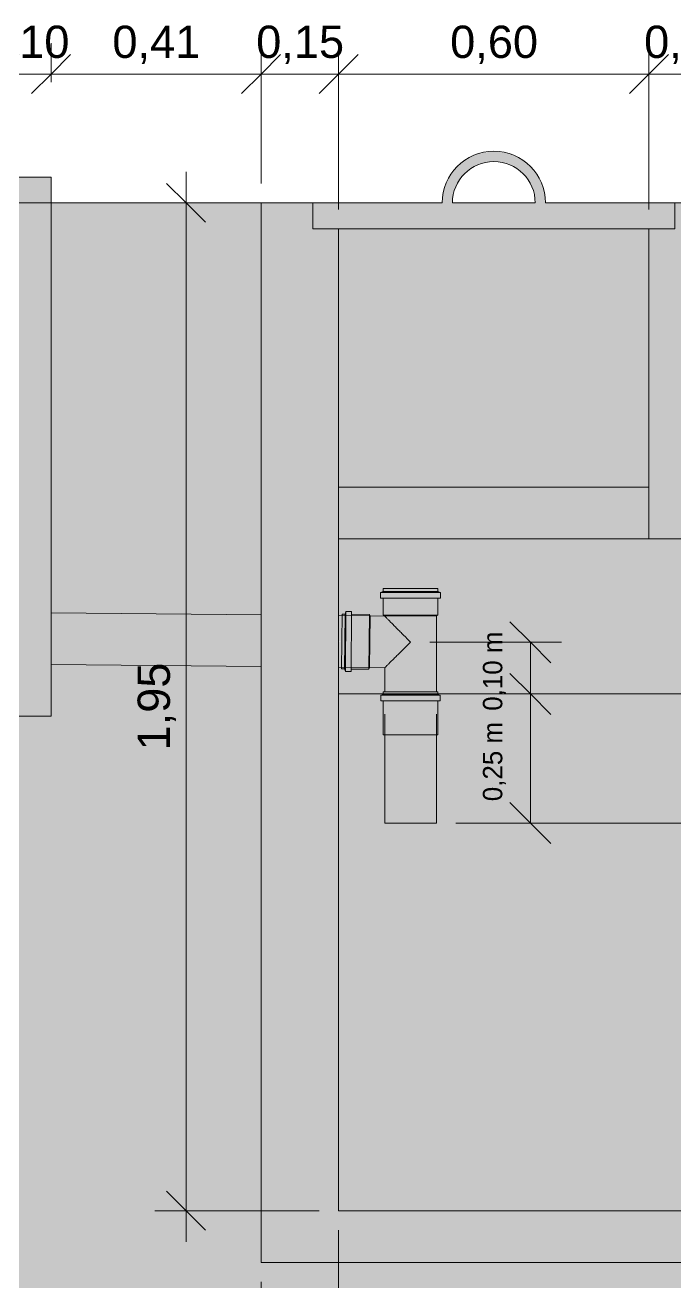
# Model space of a CAD drawing. Header units: metres. Extents: x 42.1 to 94.3, y -3.4 to 61.2.
# Drawn here: x 73.411 to 74.667, y -2.088 to 0.344 of the extents above; entities that cross this region are included whole.
import ezdxf

# ---------------------------------------------------------------- set-up
doc = ezdxf.new("R2010")
doc.units = ezdxf.units.M
for name, color, linetype, lineweight in [('A-ANNO-DIMS', 7, 'Continuous', 5), ('A-ANNO-DIMS-25', 7, 'Continuous', 5), ('A-DETL', 7, 'Continuous', 5), ('A-DETL-GENF', 7, 'Continuous', 5), ('A-WALL', 7, 'Continuous', 9), ('AL_MOBILIARIO', 7, 'Continuous', 5), ('ARQ-COTA-50', 7, 'Continuous', 5), ('ARQ-ELEV6', 7, 'Continuous', 5), ('ARQ-PAR', 7, 'Continuous', 5), ('P-PIPE', 7, 'Continuous', 5)]:
    doc.layers.add(name, color=color, linetype=linetype, lineweight=lineweight)
doc.layers.add('A-FLOR', color=7, linetype='Continuous', lineweight=9, true_color=0x007f00)
doc.layers.add('ARQ_1100_BASE_TÉRREO_GARAGEM_dwg', color=7, linetype='Continuous', lineweight=5, true_color=0x767676)
doc.styles.add('Arial', font='arial.ttf', dxfattribs={"height": 0.0625})
doc.styles.add('Century Gothic', font='GOTHIC.TTF', dxfattribs={"height": 0.0375})
doc.dimstyles.new('Diagonal_-_2_5_mm_Arial_-_Preto', dxfattribs={"dimscale": 0.3048, "dimtxt": 0.063766, "dimasz": 0.246063, "dimexe": 0.19685, "dimexo": 0.123031, "dimgap": 0.04101, "dimtad": 1, "dimrnd": 0.01, "dimzin": 0, "dimdsep": 46, "dimtxsty": 'Arial', "dimblk1": 'OBLIQUE', "dimblk2": 'OBLIQUE', "dimsah": 1, "dimcen": 0.09, "dimdle": 0.19685, "dimazin": 0, "dimtfac": 1, "dimtdec": 4, "dimtix": 1, "dimtmove": 0, "dimatfit": 3, "dimfxl": 1, "dimtvp": 1, "dimtolj": 1, "dimtzin": 0, "dimarcsym": 2})
doc.dimstyles.new('Diagonal_-_2_5_mm_Arial_-_Vermelho_2', dxfattribs={"dimscale": 0.3048, "dimtxt": 0.063766, "dimasz": 0.246063, "dimexe": 0.19685, "dimexo": 0.123031, "dimgap": 0.04101, "dimtad": 1, "dimrnd": 0.01, "dimzin": 0, "dimdsep": 46, "dimtxsty": 'Arial', "dimblk1": 'OBLIQUE', "dimblk2": 'OBLIQUE', "dimsah": 1, "dimcen": 0.09, "dimdle": 0.19685, "dimazin": 0, "dimtfac": 1, "dimtdec": 4, "dimtix": 1, "dimtmove": 0, "dimatfit": 3, "dimfxl": 1, "dimtvp": 1, "dimtolj": 1, "dimtzin": 0, "dimarcsym": 2})
doc.dimstyles.new('Setores_1_mm', dxfattribs={"dimscale": 0.3048, "dimtxt": 0.039156, "dimasz": 0.260417, "dimexe": 0.19685, "dimexo": 0.123031, "dimgap": 0.143537, "dimtad": 1, "dimrnd": 0.01, "dimzin": 0, "dimdsep": 46, "dimtxsty": 'Century Gothic', "dimblk1": 'OBLIQUE', "dimblk2": 'OBLIQUE', "dimsah": 1, "dimcen": 0.09, "dimazin": 0, "dimtfac": 1, "dimtdec": 4, "dimtix": 1, "dimtmove": 0, "dimatfit": 3, "dimfxl": 1, "dimtvp": 1, "dimtolj": 1, "dimtzin": 0, "dimarcsym": 2})

# ---------------------------------------------------------------- blocks, each defined once
blk = doc.blocks.new('ARQ_1100_BASE_TÉRREO_GARAGEM_dwg_bus_p-4197726-CC')
at = {"layer": 'AL_MOBILIARIO'}
for p, q in [((54.9492, 0), (54.7096, 0)), ((55.1158, 0), (54.7096, 0)), ((55.1158, 0), (54.7097, 0)), ((54.7097, 0), (55.1158, 0)), ((54.7097, 0), (55.1158, 0)), ((55.1158, 0), (54.7097, 0)), ((55.1158, 0), (54.7097, 0)), ((55.1158, 0), (54.9492, 0)), ((56.178, 0), (56.0158, 0)), ((56.2222, 0), (56.0158, 0)), ((56.4811, 0), (56.0158, 0)), ((56.2634, 0), (56.0158, 0)), ((56.5158, 0), (56.0158, 0)), ((56.0159, 0), (56.243, 0)), ((56.0159, 0), (56.2168, 0)), ((56.5161, 0), (56.178, 0)), ((56.2168, 0), (56.5161, 0)), ((56.5163, 0), (56.2222, 0)), ((56.243, 0), (56.5163, 0)), ((56.5162, 0), (56.2634, 0)), ((56.5158, 0), (56.4811, 0))]:
    blk.add_line(p, q, dxfattribs=at)
blk = doc.blocks.new('ARQ_1100_BASE_TÉRREO_GARAGEM_dwg__ARCHTICK-V63-CC')
at = {"layer": 'ARQ-COTA-50'}
blk.add_line((55.0908, 0), (55.1158, 0), dxfattribs=at)
blk = doc.blocks.new('ARQ_1100_BASE_TÉRREO_GARAGEM_dwg-4178582-CC')
at = {"lineweight": 5}
for p, q in [((54.7097, 0), (55.1158, 0)), ((55.1158, 0), (54.7097, 0))]:
    blk.add_line(p, q, dxfattribs=at)
at = {"layer": 'ARQ-COTA-50'}
for p, q in [((55.1158, 0), (54.7097, 0)), ((54.7097, 0), (55.1158, 0)), ((54.7097, 0), (55.1158, 0)), ((55.1158, 0), (54.7097, 0)), ((55.1158, 0), (55.0658, 0))]:
    blk.add_line(p, q, dxfattribs=at)
at = {"layer": 'ARQ-ELEV6'}
for p, q in [((54.7093, 0), (55.1154, 0)), ((54.7097, 0), (55.1158, 0)), ((55.1158, 0), (54.7097, 0))]:
    blk.add_line(p, q, dxfattribs=at)
at = {"layer": 'ARQ-PAR'}
for p, q in [((54.7097, 0), (55.1158, 0)), ((54.7097, 0), (55.1158, 0)), ((55.1158, 0), (54.7097, 0)), ((54.7097, 0), (55.1158, 0)), ((54.7097, 0), (55.1158, 0))]:
    blk.add_line(p, q, dxfattribs=at)
for name in ['ARQ_1100_BASE_TÉRREO_GARAGEM_dwg_bus_p-4197726-CC', 'ARQ_1100_BASE_TÉRREO_GARAGEM_dwg__ARCHTICK-V63-CC']:
    blk.add_blockref(name, (0, 0))
blk = doc.blocks.new('Te_Juncao - Serie Normal - Esgoto - MEP - Tigre - Standard-3960970-CC')
at = {"layer": 'P-PIPE', "true_color": 0xf5ebeb}
for points in [[(55.3534, -0.7536), (55.4628, -0.7536), (55.4578, -0.7522), (55.3516, -0.7523), (55.3468, -0.7536), (55.3518, -0.7536)], [(55.4548, -0.7646), (55.4628, -0.7646), (55.4628, -0.7536), (55.3468, -0.7536), (55.3468, -0.7646), (55.4531, -0.7646)], [(55.414, -0.7522), (55.4578, -0.7522), (55.4578, -0.7462), (55.3518, -0.7462), (55.3518, -0.7522), (55.4132, -0.7522)], [(55.4159, -0.7976), (55.4578, -0.7976), (55.4578, -0.7646), (55.3518, -0.7646), (55.3518, -0.7976), (55.405, -0.7976)], [(55.2774, -0.9017), (55.2784, -0.7957), (55.2724, -0.7957), (55.2714, -0.9017)], [(55.2788, -0.9067), (55.2797, -0.7916), (55.2784, -0.7957), (55.2774, -0.9018), (55.2783, -0.905)], [(55.2898, -0.9069), (55.2909, -0.7909), (55.2799, -0.7907), (55.2788, -0.9067), (55.2885, -0.9068)], [(55.3242, -0.9022), (55.3252, -0.7962), (55.2909, -0.7959), (55.2898, -0.9019)], [(55.3242, -0.9022), (55.3256, -0.8986), (55.3266, -0.7991), (55.3252, -0.7962), (55.3242, -0.9012)], [(55.3548, -0.8995), (55.4048, -0.85), (55.3547, -0.7995), (55.3266, -0.7994), (55.3259, -0.8992)], [(55.3798, -0.799), (55.4548, -0.799), (55.4578, -0.7976), (55.3518, -0.7976), (55.3548, -0.799), (55.3788, -0.799)], [(55.4204, -0.9458), (55.4548, -0.9458), (55.4548, -0.85), (55.4048, -0.85), (55.3548, -0.8995), (55.3549, -0.9458), (55.4196, -0.9458)]]:
    blk.add_hatch(color=7, dxfattribs=at).paths.add_polyline_path(points)
h = blk.add_hatch(color=7, dxfattribs=at)
h.paths.add_polyline_path([(55.4548, -0.85), (55.4548, -0.799), (55.3562, -0.7992), (55.3562, -0.8009), (55.4048, -0.85), (55.4535, -0.85)])
h.paths.add_polyline_path([(55.356, -0.8007), (55.356, -0.7992), (55.3557, -0.8004)])
at = {"layer": 'P-PIPE'}
for p, q in [((55.3518, -0.7522), (55.3468, -0.7536)), ((55.3468, -0.7536), (55.3468, -0.7646)), ((55.3468, -0.7536), (55.4628, -0.7536)), ((55.3518, -0.7462), (55.3518, -0.7522)), ((55.4578, -0.7462), (55.3518, -0.7462)), ((55.3518, -0.7522), (55.4578, -0.7522)), ((55.4578, -0.7522), (55.4578, -0.7462)), ((55.4628, -0.7536), (55.4578, -0.7522)), ((55.4628, -0.7646), (55.4628, -0.7536)), ((55.3468, -0.7646), (55.4628, -0.7646)), ((55.3518, -0.7646), (55.3518, -0.7976)), ((55.4578, -0.7976), (55.4578, -0.7646)), ((55.2724, -0.7957), (55.2714, -0.9017)), ((55.2784, -0.7957), (55.2724, -0.7957)), ((55.2784, -0.7957), (55.2774, -0.9017)), ((55.2799, -0.7907), (55.2784, -0.7957)), ((55.2799, -0.7907), (55.2788, -0.9067)), ((55.2909, -0.7909), (55.2799, -0.7907)), ((55.2898, -0.9069), (55.2909, -0.7909)), ((55.3252, -0.7962), (55.2909, -0.7959)), ((55.3252, -0.7962), (55.3242, -0.9022)), ((55.3266, -0.7992), (55.3252, -0.7962)), ((55.3256, -0.8992), (55.3266, -0.7992)), ((55.3266, -0.7992), (55.3256, -0.8992)), ((55.3548, -0.7995), (55.3266, -0.7992)), ((55.4578, -0.7976), (55.3518, -0.7976)), ((55.3518, -0.7976), (55.4578, -0.7976)), ((55.3518, -0.7976), (55.3548, -0.799)), ((55.3548, -0.7986), (55.3548, -0.799)), ((55.3548, -0.799), (55.4548, -0.799)), ((55.3548, -0.799), (55.3548, -0.7995)), ((55.4548, -0.799), (55.4578, -0.7976)), ((55.4548, -0.799), (55.4548, -0.7986)), ((55.4548, -0.85), (55.4548, -0.799)), ((55.4548, -0.9458), (55.4548, -0.85)), ((55.3242, -0.9022), (55.3256, -0.8992)), ((55.3256, -0.8992), (55.3548, -0.8995)), ((55.3548, -0.8995), (55.3548, -0.9458)), ((55.2714, -0.9017), (55.2774, -0.9017)), ((55.2774, -0.9017), (55.2788, -0.9067)), ((55.2788, -0.9067), (55.2898, -0.9069)), ((55.2898, -0.9019), (55.3242, -0.9022))]:
    blk.add_line(p, q, dxfattribs=at)
for points, knots in [([(55.3548, -0.7995), (55.3548, -0.7995), (55.3552, -0.8), (55.3567, -0.8015), (55.3582, -0.803), (55.36, -0.8048), (55.3621, -0.8069), (55.3644, -0.8093), (55.367, -0.8118), (55.3697, -0.8146), (55.3735, -0.8184), (55.3785, -0.8235), (55.3848, -0.8299), (55.3936, -0.8387), (55.4003, -0.8455), (55.4048, -0.85)], [0, 0, 0, 0, 0.1, 0.15, 0.2, 0.25, 0.3, 0.35, 0.4, 0.45, 0.5, 0.6, 0.7, 0.8, 1, 1, 1, 1]), ([(55.3548, -0.8995), (55.3548, -0.8995), (55.3552, -0.8991), (55.3567, -0.8976), (55.3582, -0.8961), (55.36, -0.8944), (55.362, -0.8923), (55.3644, -0.89), (55.3669, -0.8875), (55.3696, -0.8848), (55.3734, -0.8811), (55.3784, -0.8761), (55.3848, -0.8698), (55.3913, -0.8633), (55.398, -0.8567), (55.4025, -0.8522), (55.4048, -0.85)], [-1, -1, -1, -1, -0.9, -0.85, -0.8, -0.75, -0.7, -0.65, -0.6, -0.55, -0.5, -0.4, -0.3, -0.2, -0.1, 0, 0, 0, 0])]:
    blk.add_open_spline(points, degree=3, knots=knots, dxfattribs=at)
blk = doc.blocks.new('Luva Simples para Conexão - Serie Normal - Esgoto - MEP - Tigre - Standard-3574011-CC')
at = {"layer": 'P-PIPE', "true_color": 0xf5ebeb}
blk.add_hatch(color=7, dxfattribs=at).paths.add_polyline_path([(55.4548, -0.95), (55.4578, -0.95), (55.4578, -0.9458), (55.3517, -0.9458), (55.3517, -0.95), (55.4548, -0.95)])
at = {"layer": 'P-PIPE'}
for p, q in [((55.3517, -0.9458), (55.3517, -0.9512)), ((55.4578, -0.9458), (55.3517, -0.9458)), ((55.4578, -0.9512), (55.4578, -0.9458)), ((55.3517, -0.9512), (55.3473, -0.9524)), ((55.3473, -0.9524), (55.3473, -0.9636)), ((55.3473, -0.9524), (55.4622, -0.9524)), ((55.3473, -0.9636), (55.4622, -0.9636)), ((55.4578, -0.9512), (55.3517, -0.9512)), ((55.3517, -0.9636), (55.3517, -1.0294)), ((55.4622, -0.9524), (55.4578, -0.9512)), ((55.4578, -1.0294), (55.4578, -0.9636)), ((55.4622, -0.9636), (55.4622, -0.9524)), ((55.3517, -1.0294), (55.4578, -1.0294))]:
    blk.add_line(p, q, dxfattribs=at)
blk = doc.blocks.new('DIMBLOCK22-CC')
at = {"layer": 'A-ANNO-DIMS-25', "lineweight": 25}
for p, q in [((74.3881, -0.85), (74.3484, -0.8103)), ((74.3881, -0.85), (74.4277, -0.8897)), ((74.3881, -0.95), (74.3484, -0.9103)), ((74.3881, -0.95), (74.4277, -0.9897))]:
    blk.add_line(p, q, dxfattribs=at)
at = {"layer": 'A-ANNO-DIMS-25'}
for p, q in [((74.3881, -0.85), (74.1938, -0.85)), ((74.3881, -0.85), (74.3881, -0.95)), ((74.3881, -0.85), (74.4481, -0.85)), ((74.3881, -0.95), (74.3281, -0.95)), ((74.3881, -0.95), (74.4067, -0.95))]:
    blk.add_line(p, q, dxfattribs=at)
at = {"layer": 'A-ANNO-DIMS-25', "color": 0, "insert": (74.2962, -0.9827), "char_height": 0.0375, "width": 0.198392, "attachment_point": 1, "rotation": 90, "line_spacing_factor": 0.984502, "style": 'Century Gothic'}
blk.add_mtext('0,10 m', dxfattribs=at)
blk = doc.blocks.new('_Oblique')
at = {"color": 0, "linetype": 'ByBlock', "lineweight": -2}
blk.add_line((-0.5, -0.5), (0.5, 0.5), dxfattribs=at)
blk = doc.blocks.new('DIMBLOCK23-CC')
at = {"layer": 'A-ANNO-DIMS-25', "lineweight": 25}
for p, q in [((74.3881, -0.95), (74.3484, -0.9103)), ((74.3881, -0.95), (74.4277, -0.9897)), ((74.3881, -1.2), (74.3484, -1.1603)), ((74.3881, -1.2), (74.4277, -1.2397))]:
    blk.add_line(p, q, dxfattribs=at)
at = {"layer": 'A-ANNO-DIMS-25'}
for p, q in [((74.3881, -0.95), (74.3281, -0.95)), ((74.3881, -0.95), (74.3881, -1.2)), ((74.3881, -0.95), (74.4067, -0.95)), ((74.3881, -1.2), (74.2438, -1.2)), ((74.3881, -1.2), (74.4481, -1.2))]:
    blk.add_line(p, q, dxfattribs=at)
at = {"layer": 'A-ANNO-DIMS-25', "color": 0, "insert": (74.2962, -1.1577), "char_height": 0.0375, "width": 0.198392, "attachment_point": 1, "rotation": 90, "line_spacing_factor": 0.984502, "style": 'Century Gothic'}
blk.add_mtext('0,25 m', dxfattribs=at)
blk = doc.blocks.new('DIMBLOCK34-CC')
at = {"layer": 'A-ANNO-DIMS-25'}
for p, q in [((74.6173, 0.2494), (74.6173, 0.3094)), ((74.7673, 0.2494), (74.7673, 0.3094)), ((74.7673, 0.2494), (74.6173, 0.2494)), ((74.6173, 0.2494), (74.6173, -0.0125)), ((74.7673, 0.2494), (74.7673, 0.0375))]:
    blk.add_line(p, q, dxfattribs=at)
at = {"layer": 'A-ANNO-DIMS-25', "lineweight": 20}
for p, q in [((74.6173, 0.2494), (74.6548, 0.2869)), ((74.7673, 0.2494), (74.8048, 0.2869)), ((74.6173, 0.2494), (74.5798, 0.2119)), ((74.7673, 0.2494), (74.7298, 0.2119))]:
    blk.add_line(p, q, dxfattribs=at)
at = {"layer": 'A-ANNO-DIMS-25', "color": 0, "insert": (74.6079, 0.343), "char_height": 0.0625, "width": 0.202482, "attachment_point": 1, "line_spacing_factor": 0.941778, "style": 'Arial'}
blk.add_mtext('0,15', dxfattribs=at)
blk = doc.blocks.new('DIMBLOCK35-CC')
at = {"layer": 'A-ANNO-DIMS-25'}
for p, q in [((74.0173, 0.2494), (74.0173, 0.3094)), ((74.6173, 0.2494), (74.6173, 0.3094)), ((74.6173, 0.2494), (74.0173, 0.2494)), ((74.0173, 0.2494), (74.0173, -0.0125)), ((74.6173, 0.2494), (74.6173, -0.0125))]:
    blk.add_line(p, q, dxfattribs=at)
at = {"layer": 'A-ANNO-DIMS-25', "lineweight": 20}
for p, q in [((74.0173, 0.2494), (74.0548, 0.2869)), ((74.6173, 0.2494), (74.6548, 0.2869)), ((74.0173, 0.2494), (73.9798, 0.2119)), ((74.6173, 0.2494), (74.5798, 0.2119))]:
    blk.add_line(p, q, dxfattribs=at)
at = {"layer": 'A-ANNO-DIMS-25', "color": 0, "insert": (74.2329, 0.343), "char_height": 0.0625, "width": 0.202482, "attachment_point": 1, "line_spacing_factor": 0.941778, "style": 'Arial'}
blk.add_mtext('0,60', dxfattribs=at)
blk = doc.blocks.new('DIMBLOCK36-CC')
at = {"layer": 'A-ANNO-DIMS-25'}
for p, q in [((73.8673, 0.2494), (73.8673, 0.3094)), ((74.0173, 0.2494), (74.0173, 0.3094)), ((74.0173, 0.2494), (73.8673, 0.2494)), ((73.8673, 0.2494), (73.8673, 0.0375)), ((74.0173, 0.2494), (74.0173, -0.0125))]:
    blk.add_line(p, q, dxfattribs=at)
at = {"layer": 'A-ANNO-DIMS-25', "lineweight": 20}
for p, q in [((73.8673, 0.2494), (73.9048, 0.2869)), ((74.0173, 0.2494), (74.0548, 0.2869)), ((73.8673, 0.2494), (73.8298, 0.2119)), ((74.0173, 0.2494), (73.9798, 0.2119))]:
    blk.add_line(p, q, dxfattribs=at)
at = {"layer": 'A-ANNO-DIMS-25', "color": 0, "insert": (73.8579, 0.343), "char_height": 0.0625, "width": 0.202482, "attachment_point": 1, "line_spacing_factor": 0.941778, "style": 'Arial'}
blk.add_mtext('0,15', dxfattribs=at)
blk = doc.blocks.new('DIMBLOCK37-CC')
at = {"layer": 'A-ANNO-DIMS-25'}
for p, q in [((73.4612, 0.2494), (73.4612, 0.3094)), ((73.8673, 0.2494), (73.8673, 0.3094)), ((73.8673, 0.2494), (73.4612, 0.2494)), ((73.4612, 0.2494), (73.4612, 0.2339)), ((73.8673, 0.2494), (73.8673, 0.0375))]:
    blk.add_line(p, q, dxfattribs=at)
at = {"layer": 'A-ANNO-DIMS-25', "lineweight": 20}
for p, q in [((73.4612, 0.2494), (73.4987, 0.2869)), ((73.8673, 0.2494), (73.9048, 0.2869)), ((73.4612, 0.2494), (73.4237, 0.2119)), ((73.8673, 0.2494), (73.8298, 0.2119))]:
    blk.add_line(p, q, dxfattribs=at)
at = {"layer": 'A-ANNO-DIMS-25', "color": 0, "insert": (73.5799, 0.343), "char_height": 0.0625, "width": 0.202482, "attachment_point": 1, "line_spacing_factor": 0.941778, "style": 'Arial'}
blk.add_mtext('0,41', dxfattribs=at)
blk = doc.blocks.new('DIMBLOCK38-CC')
at = {"layer": 'A-ANNO-DIMS-25'}
for p, q in [((73.3612, 0.2494), (73.3612, 0.3094)), ((73.4612, 0.2494), (73.4612, 0.3094)), ((73.4612, 0.2494), (73.3612, 0.2494)), ((73.3612, 0.2494), (73.3612, 0.2339)), ((73.4612, 0.2494), (73.4612, 0.2339))]:
    blk.add_line(p, q, dxfattribs=at)
at = {"layer": 'A-ANNO-DIMS-25', "lineweight": 20}
for p, q in [((73.3612, 0.2494), (73.3987, 0.2869)), ((73.4612, 0.2494), (73.4987, 0.2869)), ((73.3612, 0.2494), (73.3237, 0.2119)), ((73.4612, 0.2494), (73.4237, 0.2119))]:
    blk.add_line(p, q, dxfattribs=at)
at = {"layer": 'A-ANNO-DIMS-25', "color": 0, "insert": (73.3269, 0.343), "char_height": 0.0625, "width": 0.202482, "attachment_point": 1, "line_spacing_factor": 0.941778, "style": 'Arial'}
blk.add_mtext('0,10', dxfattribs=at)
blk = doc.blocks.new('DIMBLOCK45-CC')
at = {"layer": 'A-ANNO-DIMS-25', "lineweight": 25}
for p, q in [((75.5653, -1.2), (75.5256, -1.1603)), ((75.5653, -1.2), (75.605, -1.2397)), ((75.5653, -1.3), (75.5256, -1.2603)), ((75.5653, -1.3), (75.605, -1.3397))]:
    blk.add_line(p, q, dxfattribs=at)
at = {"layer": 'A-ANNO-DIMS-25'}
for p, q in [((75.5653, -1.2), (74.2438, -1.2)), ((75.5653, -1.2), (75.5653, -1.3)), ((75.5653, -1.2), (75.6253, -1.2)), ((75.5653, -1.3), (75.5053, -1.3)), ((75.5653, -1.3), (75.7838, -1.3))]:
    blk.add_line(p, q, dxfattribs=at)
at = {"layer": 'A-ANNO-DIMS-25', "color": 0, "insert": (75.4735, -1.3327), "char_height": 0.0375, "width": 0.198392, "attachment_point": 1, "rotation": 90, "line_spacing_factor": 0.984502, "style": 'Century Gothic'}
blk.add_mtext('0,10 m', dxfattribs=at)
blk = doc.blocks.new('DIMBLOCK46-CC')
at = {"layer": 'A-ANNO-DIMS-25', "color": 1, "true_color": 0xff0000}
for p, q in [((73.7222, 0.06), (73.7222, -2.01)), ((73.7222, 0), (73.6622, 0)), ((73.7222, 0), (73.8572, 0)), ((73.7222, -1.95), (73.6622, -1.95)), ((73.7222, -1.95), (73.9798, -1.95))]:
    blk.add_line(p, q, dxfattribs=at)
at = {"layer": 'A-ANNO-DIMS-25', "color": 1, "lineweight": 20, "true_color": 0xff0000}
for p, q in [((73.7222, 0), (73.6847, 0.0375)), ((73.7222, 0), (73.7597, -0.0375)), ((73.7222, -1.95), (73.6847, -1.9125)), ((73.7222, -1.95), (73.7597, -1.9875))]:
    blk.add_line(p, q, dxfattribs=at)
at = {"layer": 'A-ANNO-DIMS-25', "color": 0, "insert": (73.6286, -1.0594), "char_height": 0.0625, "width": 0.202482, "attachment_point": 1, "rotation": 90, "line_spacing_factor": 0.941778, "style": 'Arial'}
blk.add_mtext('1,95', dxfattribs=at)
blk = doc.blocks.new('DIMBLOCK51-CC')
at = {"layer": 'A-ANNO-DIMS-25', "color": 1, "true_color": 0xff0000}
for p, q in [((74.0173, -2.2461), (74.0173, -1.9875)), ((76.0173, -2.2461), (76.0173, -1.9875)), ((76.0173, -2.2461), (74.0173, -2.2461)), ((74.0173, -2.2461), (74.0173, -2.3061)), ((76.0173, -2.2461), (76.0173, -2.3061))]:
    blk.add_line(p, q, dxfattribs=at)
at = {"layer": 'A-ANNO-DIMS-25', "color": 1, "lineweight": 20, "true_color": 0xff0000}
for p, q in [((74.0173, -2.2461), (74.0548, -2.2086)), ((76.0173, -2.2461), (76.0548, -2.2086)), ((74.0173, -2.2461), (73.9798, -2.2836)), ((76.0173, -2.2461), (75.9798, -2.2836))]:
    blk.add_line(p, q, dxfattribs=at)
at = {"layer": 'A-ANNO-DIMS-25', "color": 0, "insert": (74.9329, -2.1525), "char_height": 0.0625, "width": 0.202482, "attachment_point": 1, "line_spacing_factor": 0.941778, "style": 'Arial'}
blk.add_mtext('2,00', dxfattribs=at)
blk = doc.blocks.new('DIMBLOCK52-CC')
at = {"layer": 'A-ANNO-DIMS-25', "color": 1, "true_color": 0xff0000}
for p, q in [((74.0173, -2.2461), (74.0173, -1.9875)), ((73.8673, -2.2461), (73.8673, -2.0875)), ((74.0173, -2.2461), (73.8073, -2.2461)), ((73.8673, -2.2461), (73.8673, -2.3061)), ((74.0173, -2.2461), (74.0173, -2.3061))]:
    blk.add_line(p, q, dxfattribs=at)
at = {"layer": 'A-ANNO-DIMS-25', "color": 1, "lineweight": 20, "true_color": 0xff0000}
for p, q in [((73.8673, -2.2461), (73.9048, -2.2086)), ((74.0173, -2.2461), (74.0548, -2.2086)), ((73.8673, -2.2461), (73.8298, -2.2836)), ((74.0173, -2.2461), (73.9798, -2.2836))]:
    blk.add_line(p, q, dxfattribs=at)
at = {"layer": 'A-ANNO-DIMS-25', "color": 0, "insert": (73.8579, -2.1525), "char_height": 0.0625, "width": 0.202482, "attachment_point": 1, "line_spacing_factor": 0.941778, "style": 'Arial'}
blk.add_mtext('0,15', dxfattribs=at)

msp = doc.modelspace()

# ---------------------------------------------------------------- hatches: boundary and pattern name
at = {"layer": 'A-DETL-GENF'}
h = msp.add_hatch(color=256, dxfattribs=at)
h.paths.add_polyline_path([(74.0023, -0.05), (74.6673, -0.05), (74.6673, 0), (74.4173, 0), (74.4139, 0.0259), (74.4039, 0.05), (74.388, 0.0707), (74.3673, 0.0866), (74.3432, 0.0966), (74.3173, 0.1), (74.2914, 0.0966), (74.2673, 0.0866), (74.2466, 0.0707), (74.2307, 0.05), (74.2207, 0.0259), (74.2173, 0), (73.9673, 0), (73.9673, -0.05)])
h.paths.add_polyline_path([(74.24, 0), (74.2373, 0), (74.24, 0.0207), (74.248, 0.04), (74.2607, 0.0566), (74.2773, 0.0693), (74.2966, 0.0773), (74.3173, 0.08), (74.338, 0.0773), (74.3573, 0.0693), (74.3738, 0.0566), (74.3866, 0.04), (74.3946, 0.0207), (74.3973, 0), (74.3357, 0)])
msp.add_hatch(color=256, dxfattribs=at).paths.add_polyline_path([(72.8574, 0), (73.4612, 0), (73.4612, 0.05), (72.6612, 0.05), (72.6612, 0), (72.7612, 0)])
at = {"layer": 'A-DETL-GENF', "true_color": 0x606060}
h = msp.add_hatch(dxfattribs=at)
h.set_pattern_fill('FP_5', color=251, style=0, pattern_type=2)
h.set_pattern_definition([(0, (76.18848, -1), (0.15875, 0.15875), [0.15875, -0.15875]), (0, (76.18848, -0.94047), (0.15875, 0.15875), [0.15875, -0.15875]), (0, (76.18848, -0.88094), (0.15875, 0.15875), [0.15875, -0.15875]), (90, (76.20848, -0.86109), (-0.15875, 0.15875), [0.15875, -0.15875]), (90, (76.26748, -0.86109), (-0.15875, 0.15875), [0.15875, -0.15875]), (90, (76.32748, -0.86109), (-0.15875, 0.15875), [0.15875, -0.15875])])
h.paths.add_polyline_path([(80.5674, -3.43), (80.6923, -3.43), (80.6923, 0), (80.1673, 0), (80.1673, -0.6), (80.3673, -0.6), (80.3673, -3.1), (79.1673, -3.1), (79.1673, -1.0588), (76.1673, -1.0288), (76.1673, -2.05), (73.8673, -2.05), (73.8673, -0.8971), (73.4612, -0.8931), (73.4612, -0.993), (72.6612, -0.993), (72.6612, -0.4206), (72.5766, -0.4189), (72.5764, -0.8772), (71.8766, -0.8772), (71.8766, 0), (71.5523, 0), (71.5523, -3.43), (80.542, -3.43)])
h.paths.add_polyline_path([(79.1673, -0.9087), (79.1673, -0.6), (79.3673, -0.6), (79.3673, 0), (76.1673, 0), (76.1673, -0.8787), (79.066, -0.9077)])
h.paths.add_polyline_path([(73.8673, -0.7971), (73.8673, 0), (73.4612, 0), (73.4612, -0.793), (73.7444, -0.7959)])
h.paths.add_polyline_path([(74.9929, -0.55), (74.9929, -0.0413), (74.9896, -0.0413), (74.9896, -0.0354), (74.9826, -0.0339), (74.9826, -0.0174), (74.9896, -0.0174), (74.9896, 0), (74.7673, 0), (74.7673, -0.55), (74.927, -0.55)])
h.paths.add_polyline_path([(75.1429, -0.55), (75.2673, -0.55), (75.2673, 0), (75.1461, 0), (75.1461, -0.0174), (75.1531, -0.0174), (75.1531, -0.0339), (75.1461, -0.0354), (75.1461, -0.0413), (75.1429, -0.0413), (75.1429, -0.4786)])
h.paths.add_polyline_path([(72.6612, -0.3456), (72.6612, 0), (72.5766, 0), (72.5766, -0.3439), (72.6279, -0.3449)])
at = {"layer": 'A-DETL-GENF', "true_color": 0xc0c0c0}
h = msp.add_hatch(dxfattribs=at)
h.set_pattern_fill('FP_4', color=9, style=0, pattern_type=2)
h.set_pattern_definition([(50, (76.18848, -1), (0.1821895, -0.015938), [0.01905, -0.20955]), (355, (76.18848, -1), (-0.035242, 0.1910586), [0.01524, -0.16764]), (100.451, (76.20348, -1.001), (0.146942, 0.1751196), [0.01619, -0.17809]), (46.184, (76.18848, -0.9492), (0.271077, -0.042045), [0.02857, -0.31432]), (96.636, (76.21048, -0.9527), (0.237407, 0.247433), [0.02429, -0.26714]), (351.184, (76.18848, -0.9492), (0.237406, 0.247428), [0.02286, -0.25146]), (21, (76.21348, -0.9619), (0.1516197, -0.102267), [0.01905, -0.20955]), (326, (76.21348, -0.9619), (0.0618035, 0.1841894), [0.01524, -0.16764]), (71.451, (76.22648, -0.97042), (0.213418, 0.081924), [0.01619, -0.17809]), (37.5, (76.18848, -1), (0.0030864, 0.0845511), [0.00838, -0.15723, 0.00838, -0.1618, -0.16828]), (37.5, (76.18848, -1), (0.0030864, 0.0845511), [-0.33579, 0.00838, -0.15989]), (7.5, (76.18848, -1), (0.0668157, 0.1001782), [0.00838, -0.08865, 0.00838, -0.15342, -0.06414]), (7.5, (76.18848, -1), (0.0668157, 0.1001782), [-0.25883, 0.00838, -0.05575]), (327.5, (76.13148, -1), (0.1355866, -0.0057276), [0.00838, -0.05512, 0.00838, -0.18974, -0.26289]), (327.5, (76.13148, -1), (0.1355866, -0.0057276), [-0.26162, 0.00838, -0.25451]), (317.5, (76.10648, -1), (0.1481253, 0.0254287), [0.00838, -0.07417, 0.00838, -0.12319, -0.18669]), (317.5, (76.10648, -1), (0.1481253, 0.0254287), [-0.21412, 0.00838, -0.17831])])
h.paths.add_polyline_path([(73.9673, -2.05), (76.1673, -2.05), (76.1673, 0), (76.0673, 0), (76.0673, -0.05), (76.0173, -0.05), (76.0173, -1.95), (74.0173, -1.95), (74.0173, -0.05), (73.9673, -0.05), (73.9673, 0), (73.8673, 0), (73.8673, -2.05)])
h.paths.add_polyline_path([(73.0362, -0.993), (73.4612, -0.993), (73.4612, 0), (73.3612, 0), (73.3612, -0.9), (72.7612, -0.9), (72.7612, 0), (72.6612, 0), (72.6612, -0.993), (73.0259, -0.993)])
h.paths.add_polyline_path([(72.5729, -0.8772), (72.5766, -0.8772), (72.5764, 0), (72.378, 0), (72.378, -0.7772), (72.0768, -0.7772), (72.0768, 0), (71.8766, 0), (71.8766, -0.8772), (72.5681, -0.8772)])
h.paths.add_polyline_path([(74.927, -0.65), (75.4173, -0.65), (75.4173, -0.05), (75.3673, -0.05), (75.3673, 0), (75.2673, 0), (75.2673, -0.55), (74.7673, -0.55), (74.7673, 0), (74.6673, 0), (74.6673, -0.05), (74.6173, -0.05), (74.6173, -0.65), (74.7673, -0.65)])
h.paths.add_polyline_path([(72.2661, -0.5772), (72.2879, -0.5772), (72.2879, 0), (72.2184, 0), (72.2184, -0.5772)])
at = {"layer": 'A-DETL-GENF', "true_color": 0xd2ffd2}
msp.add_hatch(color=254, dxfattribs=at).paths.add_polyline_path([(74.0173, -1.95), (76.0173, -1.95), (76.0173, -1.0308), (76.0137, -1.0307), (76.0123, -1.0272), (75.9713, -1.0268), (75.9713, -1.0545), (75.9746, -1.0545), (75.9746, -1.0604), (75.9816, -1.0623), (75.9816, -1.079), (75.9746, -1.079), (75.9746, -1.1825), (75.9713, -1.1825), (75.9713, -1.3), (75.8213, -1.3), (75.8213, -1.1825), (75.8181, -1.1825), (75.8181, -1.079), (75.8111, -1.079), (75.8111, -1.0623), (75.8181, -1.0604), (75.8181, -1.0545), (75.8213, -1.0545), (75.8213, -0.95), (75.1429, -0.95), (75.1429, -1.65), (74.9929, -1.65), (74.9929, -0.95), (74.2093, -0.95), (74.2093, -0.9512), (74.2137, -0.9524), (74.2137, -0.9636), (74.2093, -0.9636), (74.2093, -1.0294), (74.2063, -1.0294), (74.2063, -1.2), (74.1063, -1.2), (74.1063, -1.0294), (74.1032, -1.0294), (74.1032, -0.9636), (74.0988, -0.9636), (74.0988, -0.9524), (74.1032, -0.9512), (74.1032, -0.95), (74.0173, -0.95), (74.0173, -1.519)])
h = msp.add_hatch(color=254, dxfattribs=at)
h.paths.add_polyline_path([(75.8534, -1.1825), (75.9746, -1.1825), (75.9746, -1.079), (75.9816, -1.079), (75.9816, -1.0623), (75.9746, -1.0604), (75.9746, -1.0545), (75.9713, -1.0545), (75.9713, -1.0268), (76.0124, -1.0274), (76.014, -1.0307), (76.0173, -1.0308), (76.0173, -0.95), (75.8213, -0.95), (75.8213, -1.0545), (75.8181, -1.0545), (75.8181, -1.0604), (75.8111, -1.0623), (75.8111, -1.079), (75.8181, -1.079), (75.8181, -1.1825), (75.8433, -1.1825)])
h.paths.add_polyline_path([(75.9338, -1.12), (75.9338, -1.12), (75.9354, -1.12)])
h.paths.add_polyline_path([(75.9516, -1.0545), (75.9516, -1.0545), (75.9494, -1.0545)])
h.paths.add_polyline_path([(74.112, -1.0294), (74.2093, -1.0294), (74.2093, -0.9636), (74.2137, -0.9636), (74.2137, -0.9524), (74.2093, -0.9512), (74.2093, -0.95), (74.1032, -0.95), (74.1032, -0.9512), (74.0988, -0.9524), (74.0988, -0.9636), (74.1032, -0.9636), (74.1032, -1.0294), (74.1103, -1.0294)])
at = {"layer": 'A-FLOR', "true_color": 0x464646}
msp.add_hatch(color=49, dxfattribs=at).paths.add_polyline_path([(74.04, -0.65), (74.6173, -0.65), (74.6173, -0.55), (74.0173, -0.55), (74.0173, -0.65)])
at = {"layer": 'A-WALL', "true_color": 0x787878}
msp.add_hatch(color=8, dxfattribs=at).paths.add_polyline_path([(74.0173, -0.55), (74.6173, -0.55), (74.6173, -0.05), (74.0173, -0.05), (74.0173, -0.4786)])
h = msp.add_hatch(color=8, dxfattribs=at)
h.paths.add_polyline_path([(74.6173, -0.95), (74.9929, -0.95), (74.9929, -0.65), (74.0173, -0.65), (74.0173, -0.7986), (74.0239, -0.7986), (74.0239, -0.7957), (74.0299, -0.7957), (74.0314, -0.7907), (74.0424, -0.7909), (74.0424, -0.7959), (74.0767, -0.7962), (74.0781, -0.7992), (74.1063, -0.7995), (74.1072, -0.8004), (74.1075, -0.799), (74.1062, -0.799), (74.1033, -0.7975), (74.1033, -0.7646), (74.0983, -0.7646), (74.0983, -0.7536), (74.1033, -0.7522), (74.1033, -0.7462), (74.2093, -0.7462), (74.2093, -0.7522), (74.2143, -0.7536), (74.2143, -0.7646), (74.2093, -0.7646), (74.2093, -0.7975), (74.2063, -0.799), (74.2063, -0.9458), (74.2093, -0.9458), (74.2093, -0.95), (74.3357, -0.95)])
h.paths.add_polyline_path([(74.04, -0.95), (74.1032, -0.95), (74.1032, -0.9458), (74.1063, -0.9458), (74.1063, -0.8995), (74.077, -0.8995), (74.0756, -0.9022), (74.0413, -0.9019), (74.0412, -0.9069), (74.0302, -0.9067), (74.0288, -0.9017), (74.0228, -0.9017), (74.0229, -0.8987), (74.0173, -0.8986), (74.0173, -0.95)])
h.paths.add_polyline_path([(75.1429, -0.95), (75.8213, -0.95), (75.8213, -0.875), (75.8178, -0.8735), (75.8178, -0.8283), (75.8113, -0.8283), (75.8113, -0.8123), (75.8178, -0.8108), (75.8178, -0.8038), (75.9748, -0.8038), (75.9748, -0.8108), (75.9813, -0.8123), (75.9813, -0.8283), (75.9748, -0.8283), (75.9748, -0.8735), (75.9708, -0.875), (75.9709, -0.8772), (75.9713, -0.8768), (76.0138, -0.8772), (76.0154, -0.8737), (76.0173, -0.8737), (76.0173, -0.65), (75.1429, -0.65)])
at = {"layer": 'P-PIPE', "true_color": 0x804000}
h = msp.add_hatch(color=36, dxfattribs=at)
h.paths.add_polyline_path([(74.0234, -0.8487), (74.0238, -0.7987), (74.0173, -0.7986), (74.0173, -0.8486), (74.0232, -0.8487)])
h.paths.add_polyline_path([(73.8673, -0.8471), (73.8673, -0.7971), (73.4612, -0.7933), (73.4612, -0.843), (73.7444, -0.8459)])
h.paths.add_polyline_path([(73.3612, -0.842), (73.3612, -0.792), (73.3124, -0.7916), (73.3119, -0.8416)])
h = msp.add_hatch(color=36, dxfattribs=at)
h.paths.add_polyline_path([(74.0229, -0.8987), (74.0232, -0.8487), (74.0173, -0.8487), (74.0173, -0.8986), (74.0229, -0.8987)])
h.paths.add_polyline_path([(73.8673, -0.8971), (73.8673, -0.8471), (73.4612, -0.843), (73.4612, -0.8931), (73.7444, -0.8959)])
h.paths.add_polyline_path([(73.3612, -0.8921), (73.3612, -0.842), (73.3119, -0.8416), (73.3116, -0.8916), (73.3119, -0.8916)])
for points in [[(74.1063, -1.2), (74.1563, -1.2), (74.1563, -1.0294), (74.1063, -1.0294), (74.1063, -1.1288)], [(74.2046, -1.2), (74.2063, -1.2), (74.2063, -1.0294), (74.1563, -1.0294), (74.1563, -1.2), (74.2022, -1.2)]]:
    msp.add_hatch(color=36, dxfattribs=at).paths.add_polyline_path(points)

# ---------------------------------------------------------------- linework, layer by layer
at = {"layer": 'A-DETL'}
for p, q in [((73.4612, 0.05), (72.6612, 0.05)), ((73.4612, 0), (73.4612, 0.05)), ((73.4612, -0.993), (73.4612, 0)), ((73.8673, 0), (73.4612, 0)), ((73.4612, 0), (73.4612, -0.993)), ((73.9673, 0), (73.8673, 0)), ((73.8673, 0), (73.8673, -2.05)), ((73.8673, -2.05), (73.8673, 0)), ((74.2173, 0), (73.9673, 0)), ((73.9673, 0), (73.9673, -0.05)), ((74.3973, 0), (74.2373, 0)), ((74.6673, 0), (74.4173, 0)), ((74.7673, 0), (74.6673, 0)), ((74.6673, -0.05), (74.6673, 0)), ((72.6612, 0), (73.4612, 0)), ((73.9673, -0.05), (74.6673, -0.05)), ((74.0173, -1.95), (74.0173, -0.05)), ((74.6173, -0.05), (74.6173, -0.65)), ((74.6173, -0.65), (75.4173, -0.65)), ((76.0173, -0.95), (74.0173, -0.95)), ((72.6612, -0.993), (73.4612, -0.993)), ((73.4612, -0.993), (72.6612, -0.993)), ((76.0173, -1.95), (74.0173, -1.95)), ((73.8673, -2.05), (76.1673, -2.05)), ((76.1673, -2.05), (73.8673, -2.05))]:
    msp.add_line(p, q, dxfattribs=at)
for radius in [0.1, 0.08]:
    msp.add_arc((74.3173, 0), radius, 360, 180, dxfattribs=at)
at = {"layer": 'A-FLOR', "color": 9, "true_color": 0xaad4aa}
for p, q in [((74.6173, -0.55), (74.0173, -0.55)), ((74.0173, -0.65), (74.6173, -0.65))]:
    msp.add_line(p, q, dxfattribs=at)
at = {"layer": 'P-PIPE'}
for p, q in [((73.8673, -0.7971), (73.4612, -0.793)), ((74.0767, -0.7992), (74.0173, -0.7986)), ((73.4612, -0.8931), (73.8673, -0.8971)), ((74.0173, -0.8986), (74.0757, -0.8992)), ((74.1063, -0.9891), (74.1063, -1.2)), ((74.2063, -1.2), (74.2063, -0.9891)), ((74.1063, -1.2), (74.2063, -1.2))]:
    msp.add_line(p, q, dxfattribs=at)

# ---------------------------------------------------------------- block references
at = {"layer": 'ARQ_1100_BASE_TÉRREO_GARAGEM_dwg', "color": 7}
msp.add_blockref('ARQ_1100_BASE_TÉRREO_GARAGEM_dwg-4178582-CC', (18.7515, 0), dxfattribs=at)
at = {"layer": 'P-PIPE'}
for name in ['Te_Juncao - Serie Normal - Esgoto - MEP - Tigre - Standard-3960970-CC', 'Luva Simples para Conexão - Serie Normal - Esgoto - MEP - Tigre - Standard-3574011-CC']:
    msp.add_blockref(name, (18.7515, 0), dxfattribs=at)

# ---------------------------------------------------------------- dimensions: what is measured, and where the dimension line sits
at = {"layer": 'A-ANNO-DIMS'}
for base, p1, p2, override, picture, middle in [((73.3612, 0.2494), (73.4612, 0.1964), (73.3612, 0.1964), {"dimpost": '<>', "dimfxl": 0.1}, 'DIMBLOCK38-CC', (73.4112, 0.2938)), ((73.4612, 0.2494), (73.8673, 0), (73.4612, 0.1964), {"dimpost": '<>', "dimfxl": 0.451045}, 'DIMBLOCK37-CC', (73.6643, 0.2938)), ((73.8673, 0.2494), (74.0173, -0.05), (73.8673, 0), {"dimpost": '<>', "dimfxl": 0.158114}, 'DIMBLOCK36-CC', (73.9423, 0.2938)), ((74.0173, 0.2494), (74.6173, -0.05), (74.0173, -0.05), {"dimpost": '<>', "dimfxl": 0.6}, 'DIMBLOCK35-CC', (74.3173, 0.2938)), ((74.6173, 0.2494), (74.7673, 0), (74.6173, -0.05), {"dimpost": '<>', "dimfxl": 0.158114}, 'DIMBLOCK34-CC', (74.6923, 0.2938))]:
    dim = msp.add_linear_dim(base=base, p1=p1, p2=p2, dimstyle='Diagonal_-_2_5_mm_Arial_-_Preto', override=override, dxfattribs=at)
    dim.commit()
    dim.dimension.update_dxf_attribs({"geometry": picture, "text_midpoint": middle})
at = {"layer": 'A-ANNO-DIMS', "color": 1, "true_color": 0xff0000}
dim = msp.add_linear_dim(base=(73.7222, -1.95), p1=(73.8947, 0), p2=(74.0173, -1.95), angle=90, dimstyle='Diagonal_-_2_5_mm_Arial_-_Vermelho_2', override={"dimpost": '<>', "dimfxl": 1.953846}, dxfattribs=at)
dim.commit()
dim.dimension.update_dxf_attribs({"geometry": 'DIMBLOCK46-CC', "text_midpoint": (73.6778, -0.975)})
at = {"layer": 'A-ANNO-DIMS'}
for base, p1, p2, override, picture, middle in [((74.3881, -0.95), (74.1563, -0.85), (74.4442, -0.95), {"dimpost": '<>', "dimfxl": 0.304793}, 'DIMBLOCK22-CC', (74.3246, -0.9)), ((74.3881, -1.2), (74.4442, -0.95), (74.2063, -1.2), {"dimpost": '<>', "dimfxl": 0.345118}, 'DIMBLOCK23-CC', (74.3246, -1.075)), ((75.5653, -1.3), (74.2063, -1.2), (75.8213, -1.3), {"dimpost": '<>', "dimfxl": 1.618159}, 'DIMBLOCK45-CC', (75.5019, -1.25))]:
    dim = msp.add_linear_dim(base=base, p1=p1, p2=p2, angle=90, dimstyle='Setores_1_mm', override=override, dxfattribs=at)
    dim.commit()
    dim.dimension.update_dxf_attribs({"geometry": picture, "text_midpoint": middle})
at = {"layer": 'A-ANNO-DIMS', "color": 1, "true_color": 0xff0000}
for base, p1, p2, override, picture, middle in [((73.8673, -2.2461), (74.0173, -1.95), (73.8673, -2.05), {"dimpost": '<>', "dimfxl": 0.180278}, 'DIMBLOCK52-CC', (73.9423, -2.2017)), ((74.0173, -2.2461), (76.0173, -1.95), (74.0173, -1.95), {"dimpost": '<>', "dimfxl": 2}, 'DIMBLOCK51-CC', (75.0173, -2.2017))]:
    dim = msp.add_linear_dim(base=base, p1=p1, p2=p2, dimstyle='Diagonal_-_2_5_mm_Arial_-_Vermelho_2', override=override, dxfattribs=at)
    dim.commit()
    dim.dimension.update_dxf_attribs({"geometry": picture, "text_midpoint": middle})

doc.saveas('drawing.dxf')
